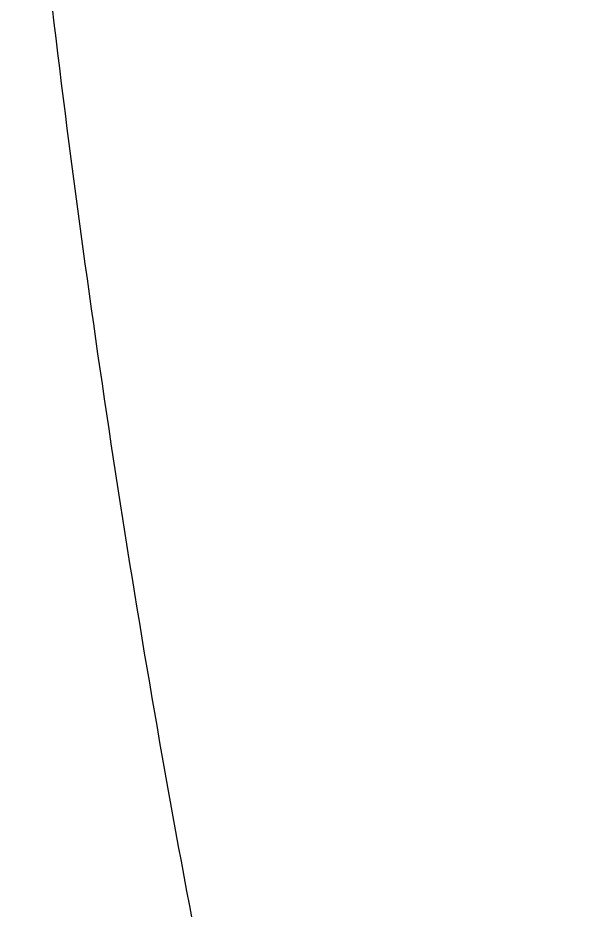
# Model space of a CAD drawing. Extents: x 398 to 508, y 623 to 782.
# Drawn here: x 409.999 to 411.923, y 704.615 to 707.647 of the extents above; entities that cross this region are included whole.
import ezdxf

# ---------------------------------------------------------------- set-up
doc = ezdxf.new("R2010")
doc.units = 0
doc.header["$MEASUREMENT"] = 0
doc.layers.add('GEOMETRY', color=2, linetype='Continuous', lineweight=25)

msp = doc.modelspace()

# ---------------------------------------------------------------- linework, layer by layer
at = {"layer": 'GEOMETRY'}
for points, knots in [([(411.8528, 709.2457), (411.8679, 709.1318), (411.8872, 709.0194), (411.9337, 708.7972), (411.9609, 708.6875), (412.0078, 708.525), (412.0245, 708.4712), (412.0599, 708.3642), (412.0785, 708.3114), (412.137, 708.1551), (412.1796, 708.054), (412.2717, 707.8574), (412.3213, 707.762), (412.4011, 707.6232), (412.4286, 707.5777), (412.4712, 707.5105), (412.4857, 707.4883), (412.515, 707.4443), (412.5299, 707.4224), (412.6655, 707.2286), (412.7971, 707.0738), (413.0113, 706.8671), (413.0855, 706.8024), (413.2012, 706.7121), (413.2406, 706.683), (413.3199, 706.6279), (413.36, 706.6016), (413.5625, 706.477), (413.731, 706.3984), (413.9499, 706.3266), (413.9941, 706.3136), (414.0833, 706.2903), (414.1283, 706.28), (414.2633, 706.2537), (414.3537, 706.2419), (414.4899, 706.2328), (414.5354, 706.2312), (414.6266, 706.2309), (414.6723, 706.2322), (414.8083, 706.2405), (414.8981, 706.2517), (415.1644, 706.3019), (415.3381, 706.3575), (415.5496, 706.4553), (415.5917, 706.4763), (415.6745, 706.5208), (415.7152, 706.5443), (415.8353, 706.6185), (415.9127, 706.6729), (416.0624, 706.7914), (416.1347, 706.8554), (416.2389, 706.9589), (416.273, 706.9946), (416.3231, 707.0501), (416.3396, 707.0689), (416.3722, 707.107), (416.3882, 707.1263), (416.5302, 707.3018), (416.6409, 707.4725), (416.76, 707.7038), (416.7828, 707.751), (416.8266, 707.8472), (416.8475, 707.8963), (416.907, 708.0459), (416.9419, 708.1477), (417.033, 708.4587), (417.0755, 708.6738), (417.1052, 708.9524), (417.1099, 709.0088), (417.117, 709.1213), (417.1193, 709.1776), (417.1226, 709.3465), (417.12, 709.4591), (417.1053, 709.6844), (417.0933, 709.7971), (417.0681, 709.9662), (417.0585, 710.0226), (417.0368, 710.1354), (417.0248, 710.1916), (417.0117, 710.2475)], [0, 0, 0, 0, 0.03125, 0.03125, 0.0625, 0.0625, 0.078125, 0.078125, 0.09375, 0.09375, 0.125, 0.125, 0.15625, 0.15625, 0.171875, 0.171875, 0.179688, 0.179688, 0.1875, 0.1875, 0.25, 0.25, 0.28125, 0.28125, 0.296875, 0.296875, 0.3125, 0.3125, 0.375, 0.375, 0.390625, 0.390625, 0.40625, 0.40625, 0.4375, 0.4375, 0.453125, 0.453125, 0.46875, 0.46875, 0.5, 0.5, 0.5625, 0.5625, 0.578125, 0.578125, 0.59375, 0.59375, 0.625, 0.625, 0.65625, 0.65625, 0.671875, 0.671875, 0.679688, 0.679688, 0.6875, 0.6875, 0.75, 0.75, 0.765625, 0.765625, 0.78125, 0.78125, 0.8125, 0.8125, 0.875, 0.875, 0.890625, 0.890625, 0.90625, 0.90625, 0.9375, 0.9375, 0.96875, 0.96875, 0.984375, 0.984375, 1, 1, 1, 1]), ([(410.7398, 703.8395), (410.7373, 703.8516), (410.7348, 703.8637), (410.5104, 704.9462), (410.3302, 706.0269), (410.1157, 707.6623), (410.0535, 708.2103), (410.0002, 708.7622), (409.9998, 708.7667), (409.9994, 708.7712)], [0.6869859, 0.6869859, 0.6869859, 0.6869859, 0.6883994, 0.6883994, 0.8133994, 0.8133994, 0.8758994, 0.8758994, 0.8764135, 0.8764135, 0.8764135, 0.8764135])]:
    msp.add_open_spline(points, degree=3, knots=knots, dxfattribs=at)

doc.saveas('drawing.dxf')
